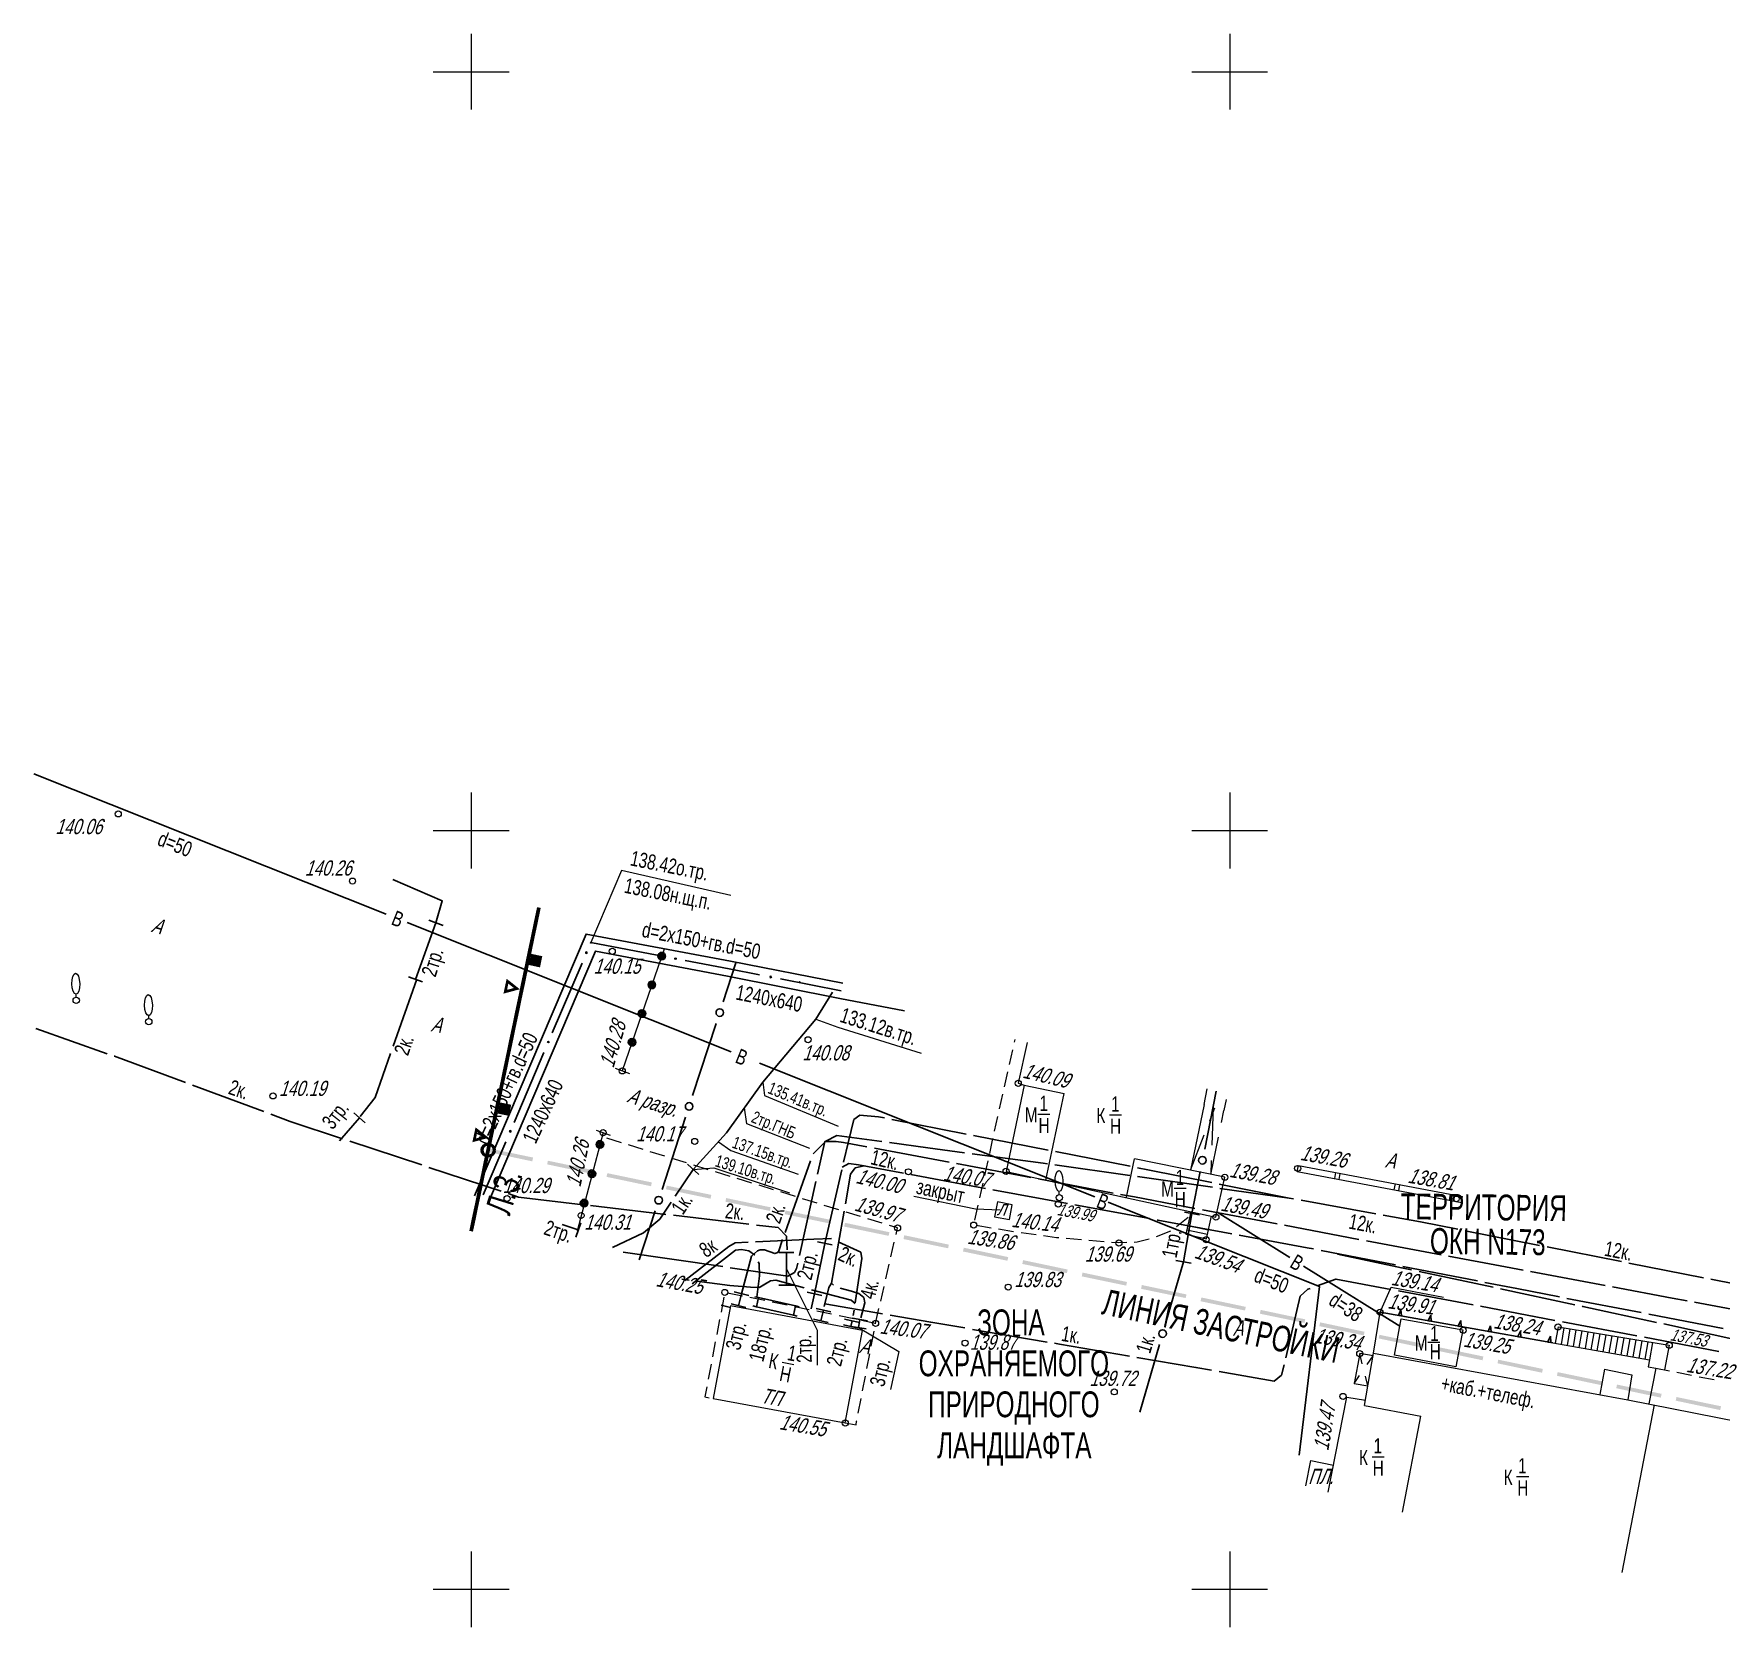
# Model space of a CAD drawing. Extents: x 10098 to 11902, y 8648 to 10202.
# Drawn here: x 10971.2 to 11082.4, y 9147.5 to 9252.5 of the extents above; entities that cross this region are included whole.
import ezdxf
from ezdxf.enums import TextEntityAlignment as Align

# ---------------------------------------------------------------- set-up
doc = ezdxf.new("R2010")
doc.units = 0
for name, pattern in [('кабельЭН_М', [11, 10, -1]), ('пунктир2_1', [3, 2, -1]), ('пунктир5_2', [7, 5, -2])]:
    doc.linetypes.add(name, pattern=pattern)
for name, color, linetype in [('1_Водопровод', 7, 'Continuous'), ('20_Строения', 7, 'Continuous'), ('21_Колодцы', 7, 'Continuous'), ('23_Ограждения', 7, 'Continuous'), ('24_Растительность', 7, 'Continuous'), ('38_Высотные_отметки', 7, 'Continuous'), ('50_Красные_линии', 7, 'Continuous'), ('51_Сетка_координат', 7, 'Continuous'), ('52_Топонимика', 7, 'Continuous'), ('Подписи_зданий', 7, 'Continuous')]:
    doc.layers.add(name, color=color, linetype=linetype)
for name, color, linetype, lineweight in [('6_Теплопровод', 3, 'Continuous', 30), ('7_Электрокабели', 1, 'Continuous', 30), ('8_Связь', 3, 'Continuous', 30)]:
    doc.layers.add(name, color=color, linetype=linetype, lineweight=lineweight)
doc.styles.add('mggt', font='russian_1251.shx', dxfattribs={"width": 0.75, "oblique": 18, "height": 1})
doc.styles.get("Standard").update_dxf_attribs({"font": 'russian_1251.shx', "width": 0.8})
doc.styles.add('Style-RUSSIAN_1251', font='RUSSIAN_1251.shx')
doc.linetypes.add('водопровод_М', pattern='A,50,-0.5,["В",Standard,S=2,R=0,X=0.5,Y=-1],-2.5', length=53)

msp = doc.modelspace()

# ---------------------------------------------------------------- hatches: boundary and pattern name
at = {"layer": '50_Красные_линии', "linetype": 'Continuous', "lineweight": 25}
for points in [[(11004.34, 9194.92), (11004.13, 9193.94), (11004.38, 9193.89), (11004.58, 9194.87)], [(11004.34, 9194.95), (11004.34, 9194.92), (11004.58, 9194.87), (11004.59, 9194.9)], [(11004.13, 9193.94), (11003.93, 9192.96), (11004.17, 9192.91), (11004.38, 9193.89)], [(11003.93, 9192.96), (11003.72, 9191.98), (11003.97, 9191.93), (11004.17, 9192.91)], [(11003.72, 9191.98), (11003.52, 9191.01), (11003.76, 9190.95), (11003.97, 9191.93)], [(11004.54, 9190.98), (11004.69, 9191.72), (11003.96, 9191.87), (11003.8, 9191.14)], [(11003.31, 9190.03), (11003.11, 9189.05), (11003.35, 9189), (11003.56, 9189.97)], [(11003.52, 9191.01), (11003.31, 9190.03), (11003.56, 9189.97), (11003.76, 9190.95)], [(11003.11, 9189.05), (11002.9, 9188.07), (11003.15, 9188.02), (11003.35, 9189)], [(11002.9, 9188.07), (11002.7, 9187.09), (11002.94, 9187.04), (11003.15, 9188.02)], [(11002.7, 9187.09), (11002.49, 9186.11), (11002.74, 9186.06), (11002.94, 9187.04)], [(11002.49, 9186.11), (11002.29, 9185.13), (11002.53, 9185.08), (11002.74, 9186.06)], [(11002.29, 9185.13), (11002.08, 9184.15), (11002.33, 9184.1), (11002.53, 9185.08)], [(11002.08, 9184.15), (11001.88, 9183.17), (11002.12, 9183.12), (11002.33, 9184.1)], [(11001.67, 9182.2), (11001.47, 9181.22), (11001.71, 9181.17), (11001.92, 9182.14)], [(11001.88, 9183.17), (11001.67, 9182.2), (11001.92, 9182.14), (11002.12, 9183.12)], [(11001.47, 9181.22), (11001.26, 9180.24), (11001.51, 9180.19), (11001.71, 9181.17)], [(11002.49, 9181.2), (11002.64, 9181.93), (11001.91, 9182.08), (11001.75, 9181.35)], [(11001.26, 9180.24), (11001.06, 9179.26), (11001.3, 9179.21), (11001.51, 9180.19)], [(11001.06, 9179.26), (11000.85, 9178.28), (11001.1, 9178.23), (11001.3, 9179.21)], [(11004.08, 9178.45), (11001.15, 9179.06), (11001.09, 9178.82), (11004.03, 9178.2)], [(11000.85, 9178.28), (11000.65, 9177.3), (11000.89, 9177.25), (11001.1, 9178.23)], [(11008, 9177.63), (11005.06, 9178.24), (11005.01, 9178), (11007.95, 9177.38)], [(11000.65, 9177.3), (11000.44, 9176.32), (11000.69, 9176.27), (11000.89, 9177.25)], [(11011.91, 9176.81), (11008.98, 9177.42), (11008.92, 9177.18), (11011.86, 9176.56)], [(11000.44, 9176.32), (11000.24, 9175.34), (11000.48, 9175.29), (11000.69, 9176.27)], [(11015.83, 9175.99), (11012.89, 9176.6), (11012.84, 9176.36), (11015.78, 9175.74)], [(11019.74, 9175.17), (11016.81, 9175.78), (11016.76, 9175.54), (11019.69, 9174.93)], [(11000.24, 9175.34), (11000.03, 9174.37), (11000.28, 9174.31), (11000.48, 9175.29)], [(11023.66, 9174.35), (11020.72, 9174.96), (11020.67, 9174.72), (11023.61, 9174.11)], [(11000.03, 9174.37), (10999.88, 9173.62), (11000.12, 9173.57), (11000.28, 9174.31)], [(11027.57, 9173.53), (11024.64, 9174.15), (11024.59, 9173.9), (11027.52, 9173.29)], [(11031.49, 9172.71), (11028.55, 9173.33), (11028.5, 9173.08), (11031.44, 9172.47)], [(11035.4, 9171.89), (11032.47, 9172.51), (11032.42, 9172.26), (11035.35, 9171.65)], [(11039.32, 9171.07), (11036.38, 9171.69), (11036.33, 9171.44), (11039.27, 9170.83)], [(11043.23, 9170.25), (11040.3, 9170.87), (11040.25, 9170.62), (11043.18, 9170.01)], [(11047.15, 9169.43), (11044.21, 9170.05), (11044.16, 9169.8), (11047.1, 9169.19)], [(11051.06, 9168.61), (11048.13, 9169.23), (11048.08, 9168.98), (11051.01, 9168.37)], [(11054.98, 9167.79), (11052.04, 9168.41), (11051.99, 9168.16), (11054.93, 9167.55)], [(11058.89, 9166.97), (11055.96, 9167.59), (11055.91, 9167.34), (11058.84, 9166.73)], [(11062.81, 9166.16), (11059.87, 9166.77), (11059.82, 9166.53), (11062.76, 9165.91)], [(11066.72, 9165.34), (11063.79, 9165.95), (11063.74, 9165.71), (11066.67, 9165.09)], [(11070.64, 9164.52), (11067.7, 9165.13), (11067.65, 9164.89), (11070.59, 9164.27)], [(11074.55, 9163.7), (11071.62, 9164.31), (11071.57, 9164.07), (11074.5, 9163.45)], [(11078.47, 9162.88), (11075.53, 9163.49), (11075.48, 9163.25), (11078.42, 9162.63)], [(11082.39, 9162.06), (11079.45, 9162.67), (11079.4, 9162.43), (11082.33, 9161.81)]]:
    msp.add_hatch(color=8, dxfattribs=at).paths.add_polyline_path(points)
h = msp.add_hatch(color=8, dxfattribs=at)
h.paths.add_polyline_path([(11002.13, 9189.25), (11002.34, 9190.23), (11003.21, 9189.54)])
h.paths.add_polyline_path([(11002.37, 9189.5), (11002.45, 9189.91), (11002.82, 9189.62)], flags=16)
h = msp.add_hatch(color=8, dxfattribs=at)
h.paths.add_polyline_path([(11000.08, 9179.46), (11000.29, 9180.44), (11001.16, 9179.75)])
h.paths.add_polyline_path([(11000.32, 9179.71), (11000.4, 9180.12), (11000.77, 9179.83)], flags=16)

# ---------------------------------------------------------------- linework, layer by layer
at = {"layer": '1_Водопровод', "color": 8, "linetype": 'Continuous', "lineweight": 30}
for points in [[(10971.17, 9203.74), (10986.52, 9197.62), (10994.39, 9194.48)], [(10995.78, 9193.93), (11017.14, 9185.41)], [(11019.01, 9184.67), (11023.58, 9182.85), (11041.12, 9175.85)], [(11041.98, 9175.51), (11043.62, 9174.85)], [(11043.62, 9174.85), (11055.93, 9169.95), (11054.57, 9158.83)]]:
    msp.add_lwpolyline(points, dxfattribs=at)
at = {"layer": '1_Водопровод', "color": 8, "linetype": 'водопровод_М', "lineweight": 30, "ltscale": 0.5, "flags": 128}
for points in [[(11049.17, 9174.85), (11053.96, 9171.87)], [(11054.86, 9171.3), (11061.22, 9167.34)]]:
    msp.add_lwpolyline(points, dxfattribs=at)
at = {"layer": '20_Строения', "color": 8, "linetype": 'Continuous', "lineweight": 15}
msp.add_line((11049.68, 9177.15), (11043.72, 9178.37), dxfattribs=at)
at = {"layer": '20_Строения', "color": 8, "linetype": 'пунктир2_1', "lineweight": 15, "ltscale": 0.5, "flags": 128}
msp.add_lwpolyline([(11047.27, 9174.51), (11046.2, 9173.63), (11044.9, 9173.13), (11043.89, 9172.87), (11042.7, 9172.82), (11038.59, 9173.17), (11035.83, 9173.54), (11033.13, 9174), (11035.85, 9186.23)], dxfattribs=at)
at = {"layer": '20_Строения', "color": 8, "linetype": 'Continuous', "lineweight": 15, "flags": 128}
for points in [[(11036.66, 9186.02), (11036.06, 9183.34), (11036.46, 9183.23), (11035.26, 9177.54), (11049.09, 9174.52), (11049.68, 9177.15)], [(11036.46, 9183.23), (11039.08, 9182.68)], [(11037.88, 9176.97), (11039.08, 9182.68)], [(11048.31, 9181.94), (11048.52, 9182.97)], [(11048.31, 9181.94), (11047.42, 9177.61)], [(11043.2, 9175.84), (11043.72, 9178.37)], [(11047.43, 9174.88), (11047.11, 9173.39), (11048.46, 9173.1), (11048.79, 9174.59)], [(11047.17, 9173.69), (11048.53, 9173.39)], [(11047.24, 9173.98), (11048.59, 9173.68)], [(11059.48, 9165.57), (11059.91, 9168.26)], [(11071.64, 9167.29), (11071.45, 9166.21)], [(11071.64, 9167.29), (11078.97, 9166.08)], [(11072.03, 9167.22), (11071.84, 9166.14)], [(11072.43, 9167.16), (11072.24, 9166.07)], [(11072.82, 9167.09), (11072.63, 9166)], [(11073.22, 9167.03), (11073.02, 9165.93)], [(11073.61, 9166.96), (11073.42, 9165.86)], [(11074.01, 9166.9), (11073.81, 9165.79)], [(11074.4, 9166.83), (11074.21, 9165.72)], [(11074.8, 9166.77), (11074.6, 9165.65)], [(11075.19, 9166.7), (11074.99, 9165.58)], [(11075.59, 9166.64), (11075.39, 9165.52)], [(11059.45, 9165.38), (11058.57, 9165.53), (11058.2, 9163.56), (11059.11, 9163.4)], [(11058.74, 9164.86), (11058.57, 9165.53)], [(11058.89, 9162.11), (11059.48, 9165.57), (11076.24, 9162.49), (11107.14, 9156.39), (11114.4, 9155.08)], [(11071.3, 9166.24), (11077.67, 9165.11), (11077.59, 9164.67), (11078.09, 9164.57)], [(11075.98, 9166.57), (11075.78, 9165.45)], [(11076.38, 9166.51), (11076.17, 9165.38)], [(11076.77, 9166.44), (11076.57, 9165.31)], [(11077.16, 9166.38), (11076.96, 9165.24)], [(11077.56, 9166.31), (11077.36, 9165.17)], [(11077.87, 9166.26), (11077.67, 9165.11)], [(11078.97, 9166.08), (11078.65, 9164.47)], [(11059.06, 9164.82), (11059.45, 9165.38)], [(11074.7, 9164.5), (11074.39, 9162.83)], [(11074.7, 9164.5), (11076.51, 9164.13), (11076.24, 9162.49)], [(11078.09, 9164.57), (11077.63, 9162.22)], [(11058.2, 9163.56), (11058.56, 9164.08)], [(11059.11, 9163.4), (11058.95, 9164.04)], [(11056.5, 9156.41), (11057.71, 9162.67), (11058.95, 9162.46)], [(11077.97, 9162.15), (11075.84, 9151.1)], [(11058.89, 9162.11), (11062.6, 9161.4)], [(11061.38, 9155.08), (11062.6, 9161.4)]]:
    msp.add_lwpolyline(points, dxfattribs=at)
at = {"layer": '20_Строения', "color": 8, "linetype": 'пунктир5_2', "lineweight": 15, "ltscale": 0.5, "flags": 128}
for points in [[(11047.42, 9177.61), (11049.01, 9181.73)], [(11048.92, 9181.76), (11048.75, 9177.34)], [(11048.75, 9177.34), (11049.62, 9181.55)]]:
    msp.add_lwpolyline(points, dxfattribs=at)
at = {"layer": '20_Строения', "color": 8, "linetype": 'Continuous', "lineweight": 15}
msp.add_lwpolyline([(11024.66, 9160.96), (11025.79, 9167.06), (11017.09, 9168.67), (11015.96, 9162.57)], close=True, dxfattribs=at)
at = {"layer": '20_Строения', "color": 8, "linetype": 'Continuous', "lineweight": 15, "flags": 128}
msp.add_lwpolyline([(11064.9, 9164.66), (11060.86, 9165.42), (11061.31, 9167.82), (11065.36, 9167.09)], close=True, dxfattribs=at)
at = {"layer": '20_Строения', "color": 8, "linetype": 'Continuous', "lineweight": 15}
msp.add_lwpolyline([(11055.02, 9156.82), (11055.35, 9158.48), (11056.84, 9158.19)], dxfattribs=at)
at = {"layer": '21_Колодцы', "color": 8, "linetype": 'Continuous', "lineweight": 15, "flags": 128}
msp.add_lwpolyline([(11034.69, 9175.53), (11034.49, 9174.55), (11035.48, 9174.36), (11035.67, 9175.34), (11034.69, 9175.53)], dxfattribs=at)
at = {"layer": '23_Ограждения', "color": 8, "linetype": 'Continuous', "lineweight": 15}
for p, q in [((11009.49, 9184.33), (11010.43, 9183.99)), ((11049.77, 9182.27), (11049.62, 9181.55)), ((11008.23, 9180.25), (11009.17, 9179.92)), ((11009.9, 9179.42), (11008.94, 9179.72)), ((11011.33, 9178.98), (11010.38, 9179.28)), ((11012.77, 9178.54), (11011.81, 9178.83)), ((11014.2, 9178.1), (11013.24, 9178.39)), ((11015.63, 9177.65), (11014.68, 9177.95)), ((11017.07, 9177.21), (11016.11, 9177.51)), ((11018.5, 9176.77), (11017.54, 9177.07)), ((11019.93, 9176.33), (11018.98, 9176.62)), ((11056.92, 9177.06), (11056.99, 9177.46)), ((11057.21, 9177.01), (11057.29, 9177.4)), ((11060.85, 9176.32), (11060.92, 9176.71)), ((11061.14, 9176.27), (11061.22, 9176.66)), ((11021.37, 9175.89), (11020.41, 9176.18)), ((11022.8, 9175.44), (11021.84, 9175.74)), ((11064.49, 9175.63), (11064.56, 9176.03)), ((11064.78, 9175.58), (11064.85, 9175.97)), ((11024.23, 9175), (11023.28, 9175.3)), ((11025.67, 9174.56), (11024.71, 9174.85)), ((11027.1, 9174.12), (11026.14, 9174.41)), ((11028.11, 9173.81), (11027.58, 9173.97)), ((11028.01, 9173.37), (11028.11, 9173.81)), ((11027.67, 9171.91), (11027.89, 9172.88)), ((11027.33, 9170.45), (11027.56, 9171.42)), ((11027, 9168.99), (11027.22, 9169.96)), ((11016.66, 9169.25), (11016.47, 9168.26)), ((11017.88, 9169.32), (11016.9, 9169.52)), ((11019.35, 9169.02), (11018.37, 9169.22)), ((11020.82, 9168.72), (11019.84, 9168.92)), ((11016.38, 9167.77), (11016.19, 9166.79)), ((11022.29, 9168.42), (11021.31, 9168.62)), ((11023.76, 9168.12), (11022.78, 9168.32)), ((11025.23, 9167.82), (11024.25, 9168.02)), ((11026.66, 9167.52), (11025.72, 9167.72)), ((11026.66, 9167.52), (11026.88, 9168.5)), ((11026.37, 9166.01), (11026.56, 9167)), ((11026.65, 9167.49), (11026.66, 9167.52)), ((11016.09, 9166.3), (11015.91, 9165.32)), ((11026.08, 9164.54), (11026.27, 9165.52)), ((11015.81, 9164.83), (11015.62, 9163.84)), ((11015.53, 9163.35), (11015.4, 9162.68)), ((11025.8, 9163.07), (11025.99, 9164.05)), ((11015.4, 9162.68), (11015.7, 9162.62)), ((11025.51, 9161.6), (11025.7, 9162.58)), ((11025.37, 9160.83), (11025.41, 9161.07)), ((11025.41, 9161.07), (11025.42, 9161.1)), ((11024.66, 9160.96), (11025.37, 9160.83))]:
    msp.add_line(p, q, dxfattribs=at)
at = {"layer": '23_Ограждения', "color": 8, "linetype": 'Continuous', "lineweight": 30}
for p, q in [((11061.12, 9168.04), (11061.29, 9168.42)), ((11061.32, 9168.01), (11061.29, 9168.42)), ((11063.09, 9167.69), (11063.26, 9168.07)), ((11063.29, 9167.66), (11063.26, 9168.07)), ((11065.06, 9167.34), (11065.23, 9167.72)), ((11065.26, 9167.31), (11065.23, 9167.72)), ((11067.03, 9166.99), (11067.2, 9167.37)), ((11067.23, 9166.96), (11067.2, 9167.37)), ((11069, 9166.65), (11069.17, 9167.02)), ((11069.2, 9166.61), (11069.17, 9167.02)), ((11070.97, 9166.3), (11071.14, 9166.67)), ((11071.17, 9166.26), (11071.14, 9166.67))]:
    msp.add_line(p, q, dxfattribs=at)
at = {"layer": '23_Ограждения', "color": 8, "linetype": 'Continuous', "lineweight": 15}
for points in [[(11012.72, 9192.19), (11009.96, 9184.16)], [(11008.7, 9180.09), (11006.98, 9173.6)], [(11054.45, 9177.53), (11054.53, 9177.92)], [(11054.53, 9177.92), (11065.35, 9175.88)], [(11065.28, 9175.48), (11065.35, 9175.88)], [(11078.09, 9164.58), (11078.98, 9164.4)], [(11079.47, 9164.3), (11080.45, 9164.11)], [(11080.94, 9164.01), (11081.93, 9163.82)]]:
    msp.add_lwpolyline(points, dxfattribs=at)
at = {"layer": '23_Ограждения', "color": 8, "linetype": 'Continuous', "lineweight": 15, "ltscale": 0.5, "flags": 128}
msp.add_lwpolyline([(11054.45, 9177.53), (11065.28, 9175.48)], dxfattribs=at)
at = {"layer": '23_Ограждения', "color": 8, "linetype": 'Continuous', "lineweight": 30}
msp.add_lwpolyline([(11059.91, 9168.26), (11071.3, 9166.24)], dxfattribs=at)
for centre, radius in [((11012.56, 9191.72), 0.25), ((11012.56, 9191.72), 0.175), ((11012.56, 9191.72), 0.1), ((11012.56, 9191.72), 0.01), ((11011.91, 9189.83), 0.25), ((11011.91, 9189.83), 0.175), ((11011.91, 9189.83), 0.1), ((11011.91, 9189.83), 0.01), ((11011.26, 9187.94), 0.25), ((11011.26, 9187.94), 0.175), ((11011.26, 9187.94), 0.1), ((11011.26, 9187.94), 0.01), ((11010.61, 9186.05), 0.25), ((11010.61, 9186.05), 0.175), ((11010.61, 9186.05), 0.1), ((11010.61, 9186.05), 0.01), ((11008.49, 9179.31), 0.25), ((11008.49, 9179.31), 0.175), ((11008.49, 9179.31), 0.1), ((11008.49, 9179.31), 0.01), ((11007.96, 9177.38), 0.25), ((11007.96, 9177.38), 0.175), ((11007.96, 9177.38), 0.1), ((11007.96, 9177.38), 0.01), ((11007.44, 9175.45), 0.25), ((11007.44, 9175.45), 0.175), ((11007.44, 9175.45), 0.1), ((11007.44, 9175.45), 0.01), ((11061.17, 9168.03), 0.01), ((11063.14, 9167.68), 0.01), ((11065.11, 9167.33), 0.01), ((11067.08, 9166.99), 0.01), ((11069.05, 9166.64), 0.01), ((11071.02, 9166.29), 0.01)]:
    msp.add_circle(centre, radius, dxfattribs=at)
at = {"layer": '24_Растительность', "color": 8, "linetype": 'Continuous', "lineweight": 15}
for p, q in [((10973.96, 9189.02), (10973.96, 9189.2)), ((10978.75, 9187.61), (10978.75, 9187.79)), ((11038.77, 9176.02), (11038.77, 9176.2))]:
    msp.add_line(p, q, dxfattribs=at)
at = {"layer": '24_Растительность', "color": 8, "linetype": 'Continuous', "lineweight": 9}
for centre in [(10973.97, 9188.81), (10978.75, 9187.4), (11038.77, 9175.81)]:
    msp.add_circle(centre, 0.21, dxfattribs=at)
for centre in [(10973.94, 9189.9), (10978.73, 9188.49), (11038.75, 9176.9)]:
    msp.add_ellipse(centre, major_axis=(-0.019, 0.695), ratio=0.369829, start_param=0, end_param=6.283175, dxfattribs=at)
at = {"layer": '38_Высотные_отметки', "color": 8, "linetype": 'Continuous', "lineweight": 15}
for points in [[(11059.91, 9168.26), (11060.65, 9169.9)], [(11060.65, 9169.9), (11064.09, 9169.24)]]:
    msp.add_lwpolyline(points, dxfattribs=at)
at = {"layer": '38_Высотные_отметки', "color": 8, "lineweight": 9}
for centre in [(10976.74, 9201.09), (10992.18, 9196.67), (11009.3, 9192.04), (11022.21, 9186.21, 140.12), (11009.96, 9184.16, 140.28), (11036.06, 9183.34, 140.09), (10986.94, 9182.51), (11008.7, 9180.09, 140.26), (11014.74, 9179.51, 140.17), (11035.26, 9177.54, 140.07), (11054.48, 9177.73, 139.26), (11028.82, 9177.51, 140), (11049.68, 9177.15, 139.28), (11002.37, 9175.75), (11038.7, 9175.39, 139.99), (11064.93, 9175.73, 138.81), (11007.25, 9174.63), (11049.09, 9174.52, 139.49), (11028.11, 9173.81), (11033.13, 9174, 139.86), (11042.7, 9172.82, 139.69), (11048.45, 9173.03, 139.54), (11035.4, 9169.91, 139.83), (11016.72, 9169.56), (11026.66, 9167.52), (11059.91, 9168.26, 139.14), (11065.39, 9167.07, 139.25), (11071.64, 9167.29, 138.24), (11032.56, 9166.22, 139.87), (11058.57, 9165.53, 139.34), (11078.97, 9166.08, 137.53), (11042.39, 9163.01, 139.72), (11057.47, 9162.71, 139.47), (11024.66, 9160.96)]:
    msp.add_circle(centre, 0.2, dxfattribs=at)
at = {"layer": '50_Красные_линии', "color": 8, "linetype": 'Continuous', "lineweight": 53}
msp.add_arc((11001.12, 9178.94), 0.4, 0, 360, dxfattribs=at)
at = {"layer": '51_Сетка_координат', "color": 8, "lineweight": 15}
for points in [[(11000, 9252.5), (11000, 9247.5)], [(11000, 9252.5), (11000, 9247.5)], [(11050, 9252.5), (11050, 9247.5)], [(11050, 9252.5), (11050, 9247.5)], [(10997.5, 9250), (11002.5, 9250)], [(10997.5, 9250), (11002.5, 9250)], [(11047.5, 9250), (11052.5, 9250)], [(11047.5, 9250), (11052.5, 9250)], [(11000, 9202.5), (11000, 9197.5)], [(11000, 9202.5), (11000, 9197.5)], [(11050, 9202.5), (11050, 9197.5)], [(11050, 9202.5), (11050, 9197.5)], [(10997.5, 9200), (11002.5, 9200)], [(10997.5, 9200), (11002.5, 9200)], [(11047.5, 9200), (11052.5, 9200)], [(11047.5, 9200), (11052.5, 9200)], [(11000, 9152.5), (11000, 9147.5)], [(11000, 9152.5), (11000, 9147.5)], [(11050, 9152.5), (11050, 9147.5)], [(11050, 9152.5), (11050, 9147.5)], [(10997.5, 9150), (11002.5, 9150)], [(10997.5, 9150), (11002.5, 9150)], [(11047.5, 9150), (11052.5, 9150)], [(11047.5, 9150), (11052.5, 9150)]]:
    msp.add_lwpolyline(points, dxfattribs=at)
at = {"layer": '6_Теплопровод', "color": 8, "linetype": 'Continuous', "lineweight": 15}
for points in [[(11017.11, 9195.71), (11009.9, 9197.36), (11007.89, 9192.61)], [(11022.29, 9189.85), (11024.4, 9189.44)]]:
    msp.add_lwpolyline(points, dxfattribs=at)
at = {"layer": '6_Теплопровод', "color": 8, "linetype": 'Continuous', "lineweight": 30, "flags": 128}
for points in [[(11000.23, 9175.92), (11007.58, 9193.18), (11017.09, 9191.38), (11024.5, 9189.93)], [(11001.27, 9175.82), (11008.19, 9192.05), (11016.9, 9190.4), (11024.31, 9188.94)], [(11024.31, 9188.94), (11028.56, 9188.11)]]:
    msp.add_lwpolyline(points, dxfattribs=at)
at = {"layer": '6_Теплопровод', "color": 8, "linetype": 'Continuous', "lineweight": 30}
for points in [[(11007.86, 9192.55), (11007.89, 9192.61), (11012.73, 9191.7)], [(11005.35, 9186.66), (11007.31, 9191.26)], [(11014.1, 9191.44), (11017, 9190.89), (11019.01, 9190.49)], [(11020.39, 9190.22), (11024.4, 9189.44)], [(11002.84, 9180.77), (11004.8, 9185.37)], [(11000.8, 9175.99), (11002.29, 9179.49)]]:
    msp.add_lwpolyline(points, dxfattribs=at)
for centre in [(11007.6, 9191.95), (11019.75, 9190.35), (11002.58, 9180.18)]:
    msp.add_circle(centre, 0.05, dxfattribs=at)
at = {"layer": '6_Теплопровод', "color": 8, "linetype": 'Continuous', "lineweight": 9}
for centre in [(11013.47, 9191.56), (11005.09, 9186.06)]:
    msp.add_circle(centre, 0.05, dxfattribs=at)
msp.add_arc((11021.65, 9189.97), 0.05, 27.904, 118.421, dxfattribs=at)
at = {"layer": '7_Электрокабели', "color": 8, "linetype": 'Continuous', "lineweight": 30}
for p, q in [((11017.34, 9169.6), (11018.31, 9169.35)), ((11017.83, 9169.47), (11017.63, 9168.68)), ((11018.71, 9169.28), (11018.95, 9169.23)), ((11018.95, 9169.23), (11018.81, 9168.62)), ((11018.95, 9169.23), (11021.39, 9168.67)), ((11016.47, 9168.73), (11017.09, 9168.56)), ((11017.14, 9168.8), (11018.11, 9168.56)), ((11018.57, 9168.67), (11018.81, 9168.62)), ((11018.81, 9168.62), (11021.25, 9168.06)), ((11021.39, 9168.67), (11021.25, 9168.06)), ((11021.25, 9168.06), (11021.49, 9168)), ((11021.39, 9168.67), (11021.63, 9168.61)), ((11022.57, 9167.81), (11023.54, 9167.58)), ((11022.74, 9168.51), (11023.71, 9168.28)), ((11023.23, 9168.4), (11023.06, 9167.7)), ((11024.62, 9167.79), (11025.6, 9167.57)), ((11025.13, 9167.86), (11026.12, 9167.7)), ((11025.62, 9167.78), (11025.54, 9167.25)), ((11024.54, 9167.42), (11025.52, 9167.2)), ((11025.11, 9167.68), (11025.03, 9167.31)), ((11025.05, 9167.32), (11026.04, 9167.17))]:
    msp.add_line(p, q, dxfattribs=at)
for points in [[(10997.68, 9193.92), (10998.09, 9195.36), (10994.83, 9196.78)], [(11016.62, 9188.71), (11017.45, 9191.28)], [(10994.86, 9185.78), (10996.41, 9190.2)], [(10971.3, 9186.96), (10976.01, 9185.29)], [(11014.6, 9182.53), (11016.15, 9187.29)], [(10976.48, 9185.12), (10976.49, 9185.12), (10981.17, 9183.39)], [(10992.68, 9181.15), (10993.67, 9182.4), (10994.69, 9185.31)], [(10981.64, 9183.22), (10986.33, 9181.48)], [(11048.35, 9179), (11049.11, 9182.82)], [(10986.8, 9181.31), (10988.08, 9180.83), (10991.53, 9179.69)], [(11012.59, 9176.35), (11014.14, 9181.11)], [(11024.55, 9178.14), (11024.87, 9179.5), (11025.23, 9180.95), (11025.62, 9181.24), (11026.85, 9181.14), (11027.24, 9181.06)], [(11027.73, 9180.96), (11032.63, 9180)], [(10992, 9179.53), (10996.75, 9177.96)], [(11022.54, 9178.69), (11023.39, 9179.52), (11024.11, 9179.91), (11027.07, 9179.51)], [(11022.84, 9177.36), (11023.31, 9179.5), (11024.05, 9179.5), (11024.54, 9179.44), (11026.09, 9179.15)], [(11026.58, 9179.06), (11031.5, 9178.14)], [(11027.57, 9179.44), (11030.1, 9179.1), (11032.53, 9178.77)], [(11033.12, 9179.9), (11038.03, 9178.94)], [(11038.52, 9178.84), (11043.43, 9177.88)], [(10997.22, 9177.8), (11001.97, 9176.23)], [(11020.7, 9173.51), (11022.36, 9178.23)], [(11024.45, 9177.81), (11024.9, 9178.06), (11025.53, 9177.97), (11028.49, 9177.42)], [(11024.67, 9175.41), (11025.01, 9177.35), (11025.32, 9177.78), (11025.9, 9177.9)], [(11031.99, 9178.05), (11036.9, 9177.13)], [(11033.02, 9178.7), (11037.71, 9178.07), (11037.98, 9178.03)], [(11038.47, 9177.96), (11043.42, 9177.26)], [(11043.92, 9177.78), (11044.6, 9177.65), (11048.82, 9176.8)], [(11021.64, 9171.99), (11022.73, 9176.87)], [(11023.31, 9172.79), (11024.44, 9177.65)], [(11028.98, 9177.33), (11033.42, 9176.5), (11033.9, 9176.41)], [(11037.4, 9177.04), (11042.31, 9176.11)], [(11043.92, 9177.19), (11048.87, 9176.49)], [(11047.51, 9174.77), (11048.06, 9177.53)], [(11049.31, 9176.7), (11053.91, 9175.78), (11054.21, 9175.73)], [(11002.44, 9176.07), (11003.13, 9175.84), (11007.38, 9175.34)], [(11034.39, 9176.32), (11039.31, 9175.42)], [(11042.8, 9176.02), (11043.72, 9175.85), (11047.71, 9175.1)], [(11049.36, 9176.42), (11053.91, 9175.78)], [(11054.71, 9175.64), (11059.63, 9174.75)], [(11007.87, 9175.29), (11012.84, 9174.7)], [(11011.08, 9171.72), (11012.13, 9174.93)], [(11013.34, 9174.65), (11018.3, 9174.06)], [(11023.88, 9170.04), (11023.76, 9170.18), (11024.21, 9172.8), (11024.58, 9174.92)], [(11039.8, 9175.33), (11044.72, 9174.43)], [(11048.21, 9175), (11053.12, 9174.08)], [(11060.12, 9174.66), (11062.57, 9174.22), (11065.03, 9173.73)], [(11018.8, 9174), (11020.24, 9173.84), (11020.78, 9173.26), (11020.82, 9172.36)], [(11045.21, 9174.34), (11045.27, 9174.33), (11050.13, 9173.43)], [(11050.62, 9173.34), (11055.1, 9172.51), (11055.53, 9172.43)], [(11053.61, 9173.99), (11058.52, 9173.06)], [(11065.52, 9173.63), (11070.43, 9172.66)], [(11010.01, 9172.21), (11016.59, 9171.26)], [(11017.83, 9169.47), (11018.47, 9171.95), (11018.88, 9172.3), (11019.05, 9172.36), (11019.33, 9172.36), (11020.01, 9172.12), (11020.15, 9172.16), (11020.25, 9172.24), (11020.53, 9173.04)], [(11056.03, 9172.33), (11060.93, 9171.37)], [(11059.02, 9172.97), (11063.93, 9172.05)], [(11070.92, 9172.57), (11075.82, 9171.6)], [(11017.08, 9171.19), (11020.88, 9170.64), (11021.31, 9170.87), (11021.45, 9171.13), (11021.53, 9171.5)], [(11046.95, 9171.58), (11045.79, 9167.57)], [(11061.42, 9171.28), (11066.33, 9170.32)], [(11064.42, 9171.95), (11067.82, 9171.32), (11069.34, 9171.03)], [(11076.31, 9171.5), (11081.22, 9170.53)], [(11019.07, 9169.94), (11019.74, 9170.32), (11020.09, 9170.36), (11021.95, 9169.87)], [(11055.77, 9170), (11057, 9170.44), (11060.63, 9169.76)], [(11066.82, 9170.22), (11068.93, 9169.81), (11071.73, 9169.27)], [(11069.83, 9170.94), (11074.74, 9170.02)], [(11081.71, 9170.43), (11086.61, 9169.46)], [(11022.43, 9169.74), (11025.05, 9169.05), (11025.31, 9168.84)], [(11025.69, 9167.88), (11025.95, 9168.87), (11025.89, 9169.22), (11025.55, 9169.49), (11025.07, 9169.64), (11024.32, 9169.84)], [(11053.69, 9165.26), (11054.65, 9169.32), (11055.14, 9169.77), (11055.3, 9169.82)], [(11061.12, 9169.66), (11066.04, 9168.74)], [(11072.22, 9169.17), (11077.13, 9168.23)], [(11075.23, 9169.93), (11079.17, 9169.19), (11080.15, 9169.01)], [(11080.64, 9168.92), (11085.55, 9168)], [(11023.32, 9168.8), (11027.12, 9168.15)], [(11027.61, 9168.06), (11030.3, 9167.6), (11032.54, 9167.22)], [(11066.53, 9168.65), (11071.44, 9167.72)], [(11077.62, 9168.14), (11082.53, 9167.19)], [(11033.04, 9167.13), (11037.96, 9166.29)], [(11071.93, 9167.63), (11076.84, 9166.7)], [(11077.34, 9166.61), (11082.25, 9165.68)], [(11038.46, 9166.21), (11038.79, 9166.15), (11043.39, 9165.37)], [(11045.37, 9166.13), (11044.07, 9161.68)], [(11043.88, 9165.28), (11047.77, 9164.62), (11048.81, 9164.44)], [(11049.3, 9164.35), (11052.94, 9163.72), (11053.42, 9164.11), (11053.58, 9164.78)]]:
    msp.add_lwpolyline(points, dxfattribs=at)
at = {"layer": '7_Электрокабели', "color": 8, "linetype": 'Continuous', "lineweight": 30, "flags": 128}
for points in [[(10996.33, 9190.19), (10997.68, 9193.92)], [(10997.21, 9194.09), (10998.15, 9193.75)], [(10995.86, 9190.36), (10996.8, 9190.02)], [(11022.73, 9187.57), (11023.82, 9189.35)], [(11019.23, 9183.41), (11022.73, 9187.57)], [(11016.83, 9180.07), (11019.23, 9183.41)], [(10991.32, 9179.55), (10992.65, 9181.06)], [(10992.27, 9181.39), (10993.02, 9180.73)], [(11014.64, 9177.67), (11016.83, 9180.07)], [(11014.27, 9178.01), (11015.01, 9177.33)], [(11046.95, 9171.58), (11047.51, 9174.77)], [(11047.02, 9174.86), (11048.01, 9174.68)], [(11006.01, 9174.04), (11007.06, 9173.68)], [(11006.9, 9173.21), (11007.22, 9174.15)], [(11020.28, 9172.2), (11021.28, 9172.19)], [(11020.78, 9170.05), (11020.78, 9172.19)], [(11022.63, 9169.47), (11023.31, 9172.79)], [(11022.82, 9172.89), (11023.8, 9172.69)], [(11046.46, 9171.66), (11047.45, 9171.49)], [(11020.28, 9170.05), (11021.28, 9170.05)], [(11022.14, 9169.57), (11023.12, 9169.36)]]:
    msp.add_lwpolyline(points, dxfattribs=at)
at = {"layer": '7_Электрокабели', "color": 8, "linetype": 'Continuous', "lineweight": 15}
for points in [[(11022.73, 9187.57), (11024.18, 9187.03), (11029.66, 9185.33)], [(11019.23, 9183.41), (11019.34, 9182.53), (11024.2, 9180.51)], [(11016.3, 9179.49), (11017.12, 9178.91), (11021.55, 9177.36)], [(11014.64, 9177.67), (11016, 9177.78), (11020.98, 9176.13)], [(11034.87, 9174.98), (11033.25, 9175.05), (11029.17, 9175.89)], [(11020.78, 9171.12), (11022.81, 9167.07), (11022.81, 9164.77)], [(11025.54, 9167.25), (11028.18, 9165.68), (11027.64, 9163.17)]]:
    msp.add_lwpolyline(points, dxfattribs=at)
at = {"layer": '7_Электрокабели', "color": 8, "linetype": 'Continuous', "lineweight": 15, "flags": 128}
msp.add_lwpolyline([(11022.33, 9179.04), (11018.18, 9180.67), (11018.01, 9181.72)], dxfattribs=at)
at = {"layer": '7_Электрокабели', "color": 8, "linetype": 'кабельЭН_М', "lineweight": 30, "ltscale": 0.5, "flags": 128}
for points in [[(11009.31, 9172.53), (11011.35, 9173.48), (11012.43, 9174.39), (11014.64, 9177.67)], [(11014.08, 9170.35), (11016.99, 9172.59), (11017.41, 9172.83), (11022.58, 9173.08), (11023.76, 9173.11), (11025.68, 9172.21), (11025.76, 9171.8), (11025.54, 9170.35), (11025.19, 9168.04)], [(11014.56, 9170.13), (11017.43, 9172.35), (11017.82, 9172.39), (11018.3, 9172.31), (11018.68, 9172.04), (11018.98, 9171.47), (11019, 9170.65), (11018.83, 9169.25)], [(11057.1, 9172.08), (11061.32, 9171.19), (11073.28, 9168.64), (11085.23, 9166.05), (11085.8, 9165.66), (11085.93, 9165.41), (11086.04, 9165.01), (11085.28, 9160.6)], [(11019.74, 9170.32), (11018.98, 9169.89), (11018.42, 9169.91), (11017.06, 9170.01), (11013.88, 9170.44)], [(11023.76, 9170.18), (11023.58, 9169.89), (11023.28, 9168.63)], [(11022.63, 9169.47), (11022.42, 9168.47)]]:
    msp.add_lwpolyline(points, dxfattribs=at)
at = {"layer": '7_Электрокабели', "color": 8, "linetype": 'Continuous', "lineweight": 30}
for centre in [(11016.39, 9188), (11014.37, 9181.82), (11048.2, 9178.27), (11012.36, 9175.64), (11045.58, 9166.85)]:
    msp.add_circle(centre, 0.25, dxfattribs=at)
at = {"layer": 'Подписи_зданий', "color": 8, "linetype": 'Continuous', "lineweight": 15}
for p, q in [((11037.35, 9181.31), (11038.15, 9181.31)), ((11042.07, 9181.27), (11042.87, 9181.27)), ((11046.33, 9176.43), (11047.13, 9176.43)), ((11063.05, 9166.28), (11063.85, 9166.28)), ((11020.49, 9164.97), (11021.28, 9164.82)), ((11059.39, 9158.73), (11060.19, 9158.73)), ((11068.91, 9157.43), (11069.71, 9157.43))]:
    msp.add_line(p, q, dxfattribs=at)

# ---------------------------------------------------------------- texts
at = {"layer": '1_Водопровод', "color": 8, "linetype": 'Continuous', "lineweight": 15, "style": 'mggt', "width": 0.75}
for s, rotation, p in [('d=50', 338.3116, (10979.25, 9199.06)), ('В', 338.2653, (10994.67, 9193.83)), ('В', 338.2653, (11017.34, 9184.73)), ('В', 338.2647, (11041.14, 9175.2)), ('d=50', 338.3116, (11051.53, 9170.31)), ('В', 328.8494, (11053.89, 9171.27)), ('d=38', 326.6636, (11056.45, 9168.81))]:
    msp.add_text(s, height=1, rotation=rotation, dxfattribs=at).set_placement(p)
at = {"layer": '38_Высотные_отметки', "color": 8, "lineweight": 15, "style": 'mggt', "oblique": 18, "width": 0.75}
for s, p in [('140.06    ', (10972.59, 9199.76)), ('140.26    ', (10989.04, 9197.03)), ('140.15    ', (11008.07, 9190.56)), ('140.08', (11021.83, 9184.85, 140.12)), ('140.19    ', (10987.34, 9182.51)), ('140.17    ', (11010.87, 9179.51, 140.17)), ('140.29    ', (11002.08, 9176.11)), ('140.31    ', (11007.45, 9173.69)), ('139.69    ', (11040.45, 9171.59, 139.69)), ('139.83    ', (11035.8, 9169.91, 139.83)), ('139.87    ', (11032.87, 9165.78, 139.87)), ('139.72    ', (11040.76, 9163.4, 139.72))]:
    msp.add_text(s, height=1, dxfattribs=at).set_placement(p)
for s, height, rotation, p in [('140.28    ', 1, 73.9629, (11009.38, 9184.3, 140.28)), ('140.09    ', 1, 346.5599, (11036.3, 9183.72, 140.09)), ('140.26    ', 1, 78.548, (11007.2, 9176.46, 140.26)), ('139.26    ', 1, 349.8092, (11054.6, 9178.3, 139.26)), ('140.07    ', 1, 351.0655, (11031.06, 9176.95, 140.07)), ('139.28    ', 1, 349.554, (11049.93, 9177.18, 139.28)), ('140.00    ', 1, 346.5374, (11025.3, 9176.78, 140)), ('138.81    ', 1, 350.0808, (11061.69, 9176.8, 138.81)), ('139.97    ', 1, 344.6421, (11025.2, 9174.97)), ('139.49    ', 1, 349.554, (11049.35, 9174.96, 139.49)), ('140.14    ', 1, 353.4334, (11035.58, 9173.88, 140.14)), ('139.99    ', 0.8, 349.3008, (11038.58, 9174.67, 139.99)), ('139.86    ', 1, 351.6764, (11032.67, 9172.78, 139.86)), ('139.54    ', 1, 340.386, (11047.61, 9171.86, 139.54)), ('140.25    ', 1, 349.7054, (11012.13, 9169.98)), ('139.14    ', 1, 350.6801, (11060.6, 9170.06, 139.14)), ('139.91    ', 1, 351.9198, (11060.37, 9168.52, 139.91)), ('140.07    ', 1, 353.1167, (11026.9, 9166.86)), ('138.24    ', 1, 350.8743, (11067.35, 9167.21, 138.24)), ('139.34    ', 1, 350.0907, (11055.53, 9166.26, 139.34)), ('139.25    ', 1, 350.4413, (11065.36, 9166, 139.25)), ('137.53    ', 0.8, 349.289, (11078.98, 9166.42, 137.53)), ('137.22    ', 1, 350.6082, (11080.05, 9164.33, 137.22)), ('139.47    ', 1, 80.9691, (11056.5, 9159.09, 139.47)), ('140.55    ', 1, 350.6547, (11020.27, 9160.55))]:
    msp.add_text(s, height=height, rotation=rotation, dxfattribs=at).set_placement(p)
at = {"layer": '50_Красные_линии', "color": 8, "linetype": 'Continuous', "lineweight": 53, "style": 'Style-RUSSIAN_1251', "width": 0.705883}
for s, rotation, p in [('Л.З.', 72.6883, (11002.97, 9175.96)), ('ЛИНИЯ ЗАСТРОЙКИ', 348.1781, (11049.26, 9166.52))]:
    msp.add_text(s, height=1.7, rotation=rotation, dxfattribs=at).set_placement(p, align=Align.CENTER)
for s, p in [('ТЕРРИТОРИЯ ', (11066.97, 9175.17)), ('ОКН N173', (11067.01, 9172.91))]:
    msp.add_text(s, height=1.7, rotation=359.2969, dxfattribs=at).set_placement(p, align=Align.MIDDLE_CENTER)
for s, p in [('ЗОНА', (11035.58, 9167.59)), (' ОХРАНЯЕМОГО', (11035.55, 9164.89)), (' ПРИРОДНОГО', (11035.55, 9162.19)), (' ЛАНДШАФТА', (11035.58, 9159.49))]:
    msp.add_text(s, height=1.7, dxfattribs=at).set_placement(p, align=Align.MIDDLE_CENTER)
at = {"layer": '52_Топонимика', "color": 8, "linetype": 'Continuous', "lineweight": 15, "style": 'mggt', "oblique": 18, "width": 0.75}
for s, rotation, p in [('А', 343.8627, (10978.87, 9193.34)), ('А', 350.4552, (10997.32, 9186.78)), ('А разр.', 342.3881, (11010.22, 9182.12)), ('А', 352.5096, (11060.21, 9177.81)), ('л', 356.8228, (11034.64, 9174.65)), ('А', 350.7341, (11025.54, 9165.59)), ('ТП', 349.7148, (11019.04, 9162.3))]:
    msp.add_text(s, height=1, rotation=rotation, dxfattribs=at).set_placement(p)
for s, p in [('А', (11050.21, 9166.72)), ('ПЛ.', (11055.17, 9156.94))]:
    msp.add_text(s, height=1, dxfattribs=at).set_placement(p)
at = {"layer": '6_Теплопровод', "color": 8, "linetype": 'Continuous', "lineweight": 15, "style": 'mggt', "width": 0.75}
for s, rotation, p in [('138.42о.тр.', 348.652, (11010.43, 9197.71)), ('138.08н.щ.п.', 348.652, (11010.03, 9195.91)), ('d=2х150+гв.d=50', 349.1143, (11011.2, 9193)), ('d=2х150+гв.d=50', 65.0683, (11001.1, 9179.22)), ('1240х640', 65.0769, (11004.25, 9179.29))]:
    msp.add_text(s, height=1, rotation=rotation, dxfattribs=at).set_placement(p)
at = {"layer": '6_Теплопровод', "color": 8, "linetype": 'Continuous', "lineweight": 15, "ltscale": 0.5, "style": 'mggt', "width": 0.75}
msp.add_text('1240х640', height=1, rotation=348.9313, dxfattribs=at).set_placement((11017.39, 9188.87))
at = {"layer": '7_Электрокабели', "color": 8, "linetype": 'Continuous', "lineweight": 15, "style": 'mggt', "width": 0.75}
for s, height, rotation, p in [('2тр.', 1, 72.6586, (10997.65, 9190.29)), ('133.12в.тр.', 1, 342.2825, (11024.24, 9187.41)), ('2к.', 1, 70.6178, (10995.83, 9185.1)), ('2к.', 1, 341.4507, (10983.93, 9182.66)), ('135.41в.тр.', 0.8, 337.475, (11019.49, 9182.72)), ('3тр.', 1, 51.9628, (10990.87, 9180.23)), ('2тр.ГНБ', 0.8, 337.408, (11018.4, 9180.81)), ('137.15в.тр.', 0.8, 340.3869, (11017.14, 9179.12)), ('12к.', 1, 347.0523, (11026.27, 9178.02)), ('139.10в.тр.', 0.8, 342.7032, (11016.02, 9177.89)), ('закрыт', 1, 348.0836, (11029.28, 9176.08, 135.87)), ('1к.', 1, 56.0287, (11013.95, 9174.61)), ('2к.', 1, 353.3629, (11016.7, 9174.46)), ('2к.', 1, 71.0975, (11020.34, 9174.03)), ('12к.', 1, 349.2626, (11057.79, 9173.78)), ('2тр.', 1, 341.0175, (11004.72, 9173.41)), ('1тр.', 1, 79.205, (11046.49, 9171.78)), ('8к', 1, 34.4615, (11015.48, 9171.81)), ('2к.', 1, 335.8568, (11024.11, 9171.73)), ('12к.', 1, 348.9604, (11074.64, 9171.99)), ('2тр.', 1, 76.0741, (11022.42, 9170.32)), ('4к.', 1, 75.5306, (11026.58, 9169.05)), ('3тр.', 1, 76.0741, (11017.72, 9165.7)), ('18тр.', 1, 76.0741, (11019.25, 9164.93)), ('2тр.', 1, 91.5486, (11022.46, 9164.94)), ('1к.', 1, 350.2189, (11038.85, 9166.38)), ('1к.', 1, 73.4294, (11044.75, 9165.47)), ('2тр.', 1, 76.0741, (11024.37, 9164.63)), ('3тр.', 1, 76.0741, (11027.22, 9163.29))]:
    msp.add_text(s, height=height, rotation=rotation, dxfattribs=at).set_placement(p)
at = {"layer": '8_Связь', "color": 8, "linetype": 'Continuous', "lineweight": 15, "style": 'mggt', "width": 0.75}
msp.add_text('+каб.+телеф.', height=1, rotation=349.0595, dxfattribs=at).set_placement((11063.86, 9163.11))
at = {"layer": 'Подписи_зданий', "color": 8, "linetype": 'Continuous', "lineweight": 15, "style": 'mggt', "width": 0.75}
for s, p in [('1', (11037.46, 9181.52)), ('1', (11042.18, 9181.48)), ('М', (11036.5, 9180.76)), ('К', (11041.22, 9180.72)), ('Н', (11037.4, 9180.06)), ('Н', (11042.12, 9180.02)), ('М', (11045.48, 9175.88)), ('1', (11046.44, 9176.64)), ('Н', (11046.38, 9175.18)), ('М', (11062.2, 9165.73)), ('1', (11063.22, 9166.36)), ('Н', (11063.19, 9165.16)), ('1', (11059.49, 9158.95)), ('К', (11058.53, 9158.18)), ('Н', (11059.43, 9157.48)), ('К', (11068.06, 9156.88)), ('1', (11069.01, 9157.64)), ('Н', (11068.96, 9156.18))]:
    msp.add_text(s, height=1, dxfattribs=at).set_placement(p)
for s, p in [('К', (11019.55, 9164.6)), ('1', (11020.78, 9165.12)), ('Н', (11020.27, 9163.75))]:
    msp.add_text(s, height=1, rotation=348.94, dxfattribs=at).set_placement(p)

doc.saveas('drawing.dxf')
